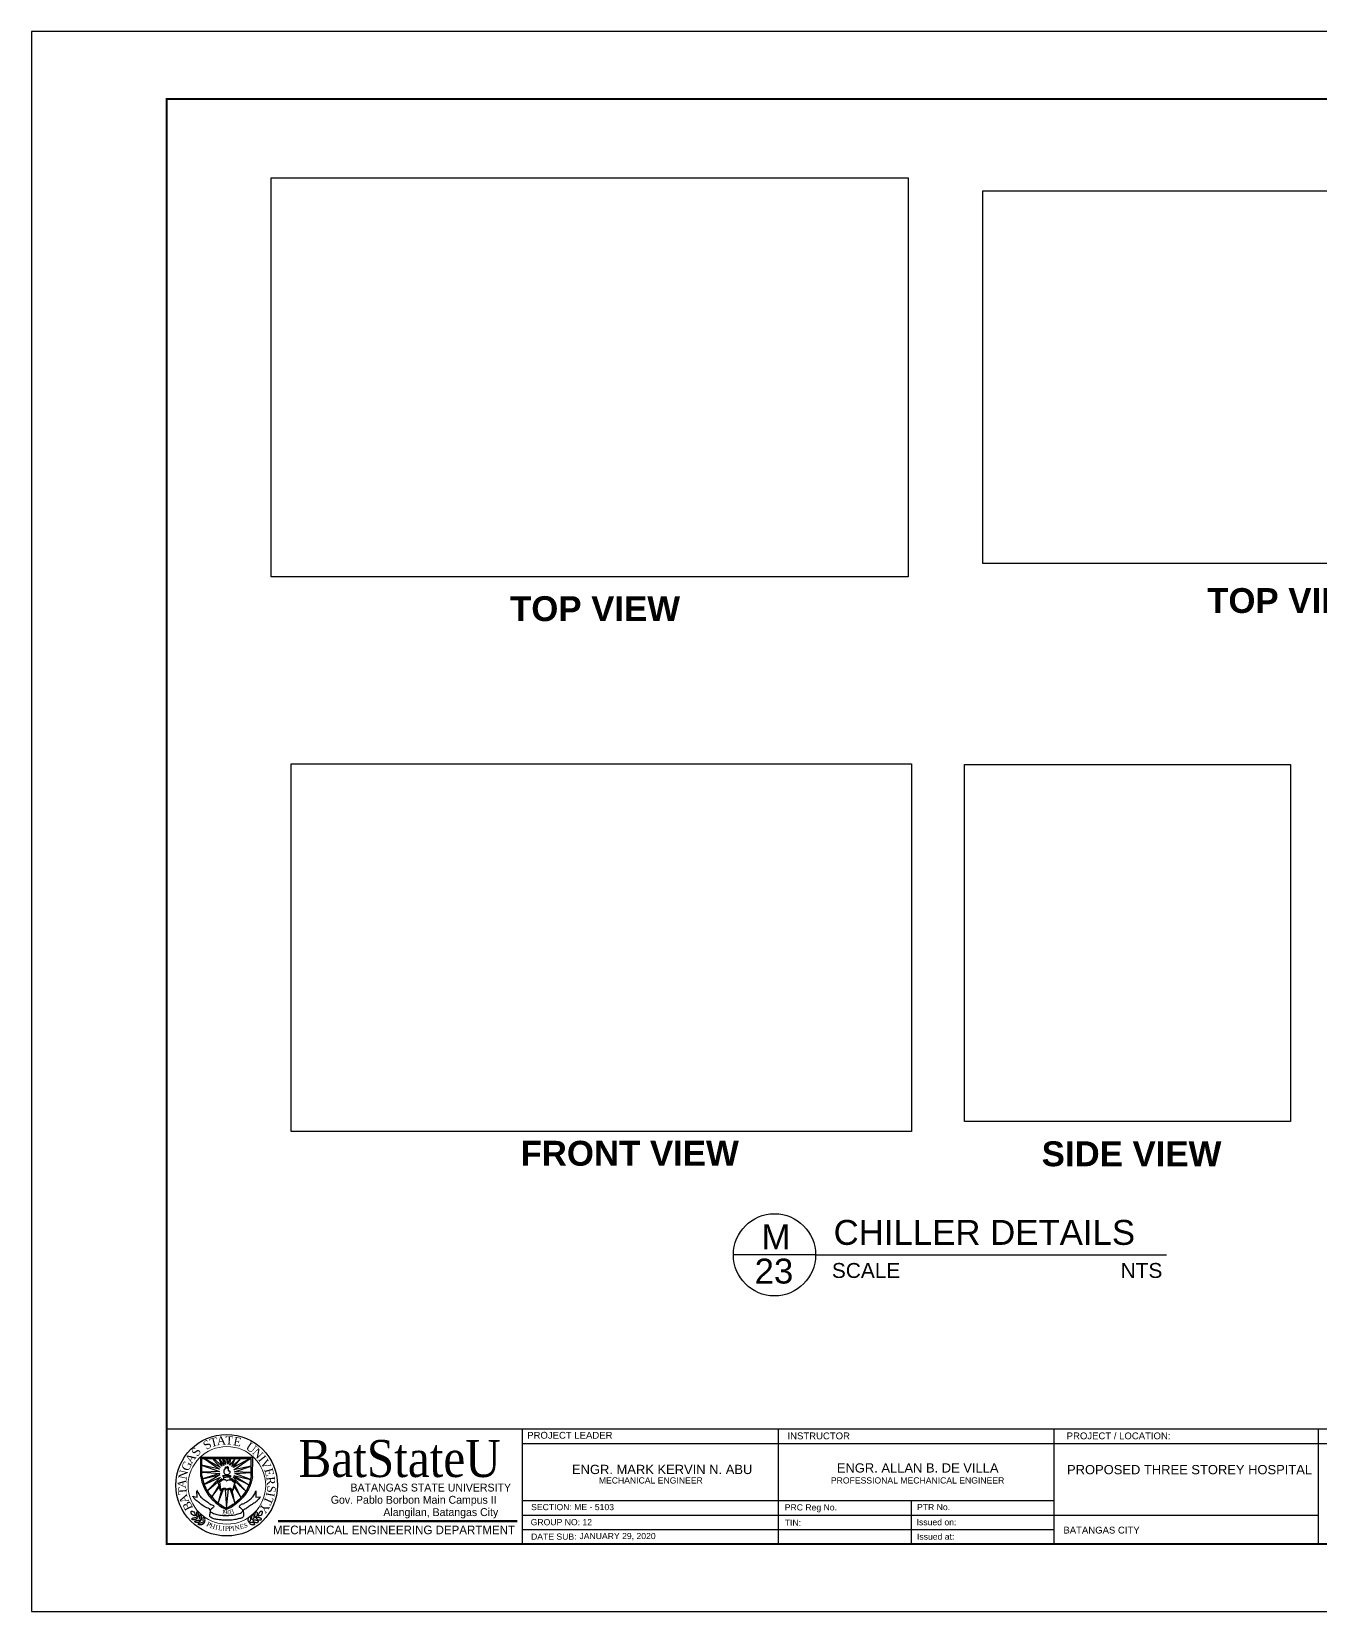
# Model space of a CAD drawing. Header units: inches. Extents: x 24.2 to 42.1, y 6.4 to 19.1.
# Drawn here: x 24.22 to 34.57, y 6.39 to 19.07 of the extents above; entities that cross this region are included whole.
import ezdxf
from ezdxf.enums import TextEntityAlignment as Align

# ---------------------------------------------------------------- set-up
doc = ezdxf.new("R2010")
doc.units = ezdxf.units.IN
doc.header["$MEASUREMENT"] = 0
doc.layers.add('.1', color=1, linetype='Continuous')
doc.layers.add('template', color=7, linetype='Continuous')
doc.styles.add('arial', font='arial.ttf')
doc.styles.add('CGOTHIC', font='GOTHIC.TTF')
doc.styles.add('GARAMOND', font='GARA.TTF')
picture_1 = doc.add_image_def('image1.png', size_in_pixel=(1247, 739))
picture_2 = doc.add_image_def('image2.png', size_in_pixel=(951, 595))
picture_3 = doc.add_image_def('image3.png', size_in_pixel=(496, 543))
picture_4 = doc.add_image_def('image4.png', size_in_pixel=(1120, 726))

msp = doc.modelspace()

# ---------------------------------------------------------------- linework, layer by layer
at = {"layer": '.1', "color": 0}
msp.add_line((42.11298415862405, 19.07477449663793), (24.21725506427351, 19.07477449663793), dxfattribs=at)
for q in [(29.85471887005156, 9.249157207252452), (33.33299701281035, 9.249157207252452)]:
    msp.add_line((30.51526580551194, 9.249157207252452), q)
msp.add_circle((30.18499233778175, 9.249157207252452), 0.3302734677301942)
at = {"layer": 'template'}
for p, q in [((24.21725506427351, 19.07477449663793), (24.21725506427351, 6.385075684280284)), ((25.30184470635545, 7.85037940101893), (41.57068933758297, 7.85037940101893)), ((28.15834359702797, 7.850573208661221), (28.15834359702797, 6.92737050532131)), ((28.15834359702797, 7.85037940101893), (28.15834359702797, 6.92737050532131)), ((30.21502925161156, 7.850573208661221), (30.21502925161156, 6.92737050532131)), ((30.21502925161156, 7.85037940101893), (30.21502925161156, 6.92737050532131)), ((32.43055954165255, 6.92737050532131), (32.43055954165255, 7.85037940101893)), ((34.55337675037203, 7.85037940101893), (34.55337675037203, 6.92737050532131)), ((25.57697371959518, 7.623935100185637), (25.99367655942218, 7.623154925440534)), ((25.57697371959518, 7.467719434512819), (25.57697371959518, 7.623935100185637)), ((25.99080506195822, 7.467719434512819), (25.99367655942218, 7.623154925440534)), ((28.15834359702797, 7.735003289056866), (38.35594805606713, 7.735003289056866)), ((25.72564905682936, 7.527337902047552), (25.58185728171186, 7.55862112911834)), ((25.58185728171186, 7.55862112911834), (25.72564905682936, 7.508763312910308)), ((25.58580892872556, 7.612568642783831), (25.9819698528296, 7.612568642783831)), ((25.58580892872556, 7.473949664817471), (25.58580892872556, 7.612568642783831)), ((25.72956146531244, 7.493121845112743), (25.59056157209722, 7.450849798433158)), ((25.72564905682936, 7.508763312910308), (25.59066088202446, 7.502897944658745)), ((25.59066088202446, 7.502897944658745), (25.72956146531244, 7.493121845112743)), ((25.735430895508, 7.541024149935939), (25.6023986524545, 7.612568642783831)), ((25.6023986524545, 7.612568642783831), (25.72564905682936, 7.527337902047552)), ((25.68163105526765, 7.612568642783831), (25.67576217005172, 7.606523433940854)), ((25.67576217005172, 7.606523433940854), (25.735430895508, 7.541024149935939)), ((25.74619042757104, 7.550800249482084), (25.68163105526765, 7.612568642783831)), ((25.72662729519573, 7.612568642783831), (25.72173610336547, 7.612568642783831)), ((25.72173610336547, 7.612568642783831), (25.74619042757104, 7.550800249482084)), ((25.76086345807955, 7.557643519163523), (25.72662729519573, 7.612568642783831)), ((25.76086345807955, 7.612568642783831), (25.75050787370783, 7.609342985199621)), ((25.75050787370783, 7.609342985199621), (25.76086345807955, 7.557643519163523)), ((25.7755359436074, 7.565464398800348), (25.76086345807955, 7.612568642783831)), ((25.77944889706891, 7.612568642783831), (25.7755359436074, 7.565464398800348)), ((25.79314314423249, 7.612568642783831), (25.77944889706891, 7.612568642783831)), ((25.81075034485821, 7.612568642783831), (25.79314314423249, 7.566442008754567)), ((25.79314314423249, 7.566442008754567), (25.79314314423249, 7.612568642783831)), ((25.85379010805406, 7.612568642783831), (25.81075034485821, 7.559598739073014)), ((25.81075034485821, 7.559598739073014), (25.81759746843819, 7.612568642783831)), ((25.81759746843819, 7.612568642783831), (25.81075034485821, 7.612568642783831)), ((25.89878634798215, 7.612568642783831), (25.82542283038533, 7.549822639527012)), ((25.82542283038533, 7.549822639527012), (25.85379010805406, 7.612568642783831)), ((25.9731275589669, 7.612568642783831), (25.83618290742846, 7.540046539981123)), ((25.83618290742846, 7.540046539981123), (25.89878634798215, 7.612568642783831)), ((25.84303003100928, 7.521472242320531), (25.9731275589669, 7.612568642783831)), ((25.9819698528296, 7.551777859436246), (25.84303003100928, 7.521472242320531)), ((25.84694298447318, 7.506808093000476), (25.9819698528296, 7.551777859436246)), ((25.9819698528296, 7.500942724749567), (25.84694298447318, 7.506808093000476)), ((25.84889891622488, 7.493121845112743), (25.9819698528296, 7.500942724749567)), ((25.97593996352209, 7.445128485165103), (25.84889891622488, 7.493121845112743)), ((25.9819698528296, 7.472774619652913), (25.9819698528296, 7.612568642783831)), ((25.59056157209722, 7.450849798433158), (25.73053970367847, 7.481390525658359)), ((25.73053970367847, 7.481390525658359), (25.60397787491417, 7.403654507201171)), ((25.60397787491417, 7.403654507201171), (25.735430895508, 7.463793837951133)), ((25.735430895508, 7.463793837951133), (25.62796408888324, 7.353990615289408)), ((25.62796408888324, 7.353990615289408), (25.74521273418635, 7.452062518496493)), ((25.72075786500057, 7.397316943991289), (25.66460232595586, 7.304392442342053)), ((25.66460232595586, 7.304392442342053), (25.72271434173195, 7.382652794672911)), ((25.71461233589657, 7.426467004864836), (25.72855761290521, 7.362401636525878)), ((25.7153703745625, 7.256902333607318), (25.75988521971306, 7.367988936829594)), ((25.72542071037993, 7.425103626930881), (25.73587723379314, 7.365536750619842)), ((25.75897858373498, 7.465163092819413), (25.75897858373498, 7.446978596961717)), ((25.77162299014385, 7.365056106966083), (25.78388939077679, 7.214028008706268)), ((25.78388939077679, 7.214028008706268), (25.79901202944712, 7.366033716920359)), ((25.80933319625502, 7.462991213155338), (25.80933319625502, 7.444813805926206)), ((25.81172858322311, 7.365056106966083), (25.85116903883188, 7.255908014552123)), ((25.9384789026928, 7.35178386607868), (25.82444459201958, 7.454995348359805)), ((25.8472389083911, 7.419878339615625), (25.83259966661803, 7.364491518270999)), ((25.96342543026237, 7.402653751390549), (25.83618290742846, 7.463793837951133)), ((25.83618290742846, 7.463793837951133), (25.9384789026928, 7.35178386607868)), ((25.83835083624195, 7.361356404177005), (25.85543201956194, 7.426948891904605)), ((25.84303003100928, 7.475524865930371), (25.96342543026237, 7.402653751390549)), ((25.84303003100928, 7.475524865930371), (25.97593996352209, 7.445128485165103)), ((25.84400826937617, 7.388518454400188), (25.89874024268881, 7.299531363374658)), ((25.89874024268881, 7.299531363374658), (25.84987715459051, 7.401227383810127)), ((25.51439979783238, 7.309350698721833), (25.54755117627804, 7.302474632382346)), ((25.54755117627804, 7.302474632382346), (25.54564069230037, 7.352162831615406)), ((25.74325625745411, 7.358212837284132), (25.7153703745625, 7.256902333607318)), ((25.85116903883188, 7.255908014552123), (25.82933578384775, 7.35919044723838)), ((26.0176711667761, 7.35258916661039), (26.01970536208223, 7.303805392446325)), ((26.01970536208223, 7.303805392446325), (26.05225085888322, 7.304874620523581)), ((28.15834359702797, 7.275306241404397), (32.43055954165255, 7.275306241404397)), ((31.28289317286153, 7.275306241404397), (31.28289317286153, 6.927370505320997)), ((28.15834359702797, 7.159327662709988), (34.55337675037203, 7.159327662709334)), ((28.15834359702797, 7.043349084015492), (30.02117580779584, 7.043349084015492)), ((28.15834359702797, 7.043349084015492), (32.43055954165192, 7.043349084015436)), ((30.21502925161156, 7.043349084015492), (32.07786146237903, 7.043349084015492)), ((24.21725506427351, 6.385075684280284), (42.11298415862405, 6.385075684280284))]:
    msp.add_line(p, q, dxfattribs=at)
at = {"layer": 'template', "linetype": 'Continuous', "ltscale": 0.5}
msp.add_line((30.21502925161156, 7.85037940101893), (30.21502925161156, 6.92737050532131), dxfattribs=at)
at = {"layer": 'template', "linetype": 'Continuous', "lineweight": 50}
msp.add_line((26.19672644930547, 7.109138986282634), (28.11841407855963, 7.109138986282634), dxfattribs=at)
at = {"layer": 'template', "linetype": 'Continuous', "const_width": 0.01538348159496552}
msp.add_lwpolyline([(25.30184470635545, 6.92737050532131), (41.57068933758308, 6.92737050532131), (41.57068933758308, 18.53247967559719), (25.30184470635545, 18.53247967559719)], close=True, dxfattribs=at)
at = {"layer": 'template'}
msp.add_circle((25.78462506184065, 7.39866786777657), 0.4078973871286183, dxfattribs=at)
at = {"layer": 'template', "lineweight": 20}
for centre, radius in [((25.78462506184065, 7.39866786777657), 0.4078973871286183), ((25.7860870267889, 7.397491360628639), 0.3115138114133634)]:
    msp.add_circle(centre, radius, dxfattribs=at)
at = {"layer": 'template', "start_tangent": (-0.9999999999999999, 0)}
msp.add_spline([(25.78268280596217, 7.481276850081773), (25.77033683830894, 7.487987498258324), (25.76383904664591, 7.498161462320727), (25.76383904664591, 7.509417967638999), (25.76383904664591, 7.518076840304222), (25.76643805431531, 7.522622697445033), (25.76903760696502, 7.531281570110938), (25.77293639095814, 7.530415595402278), (25.7742356223028, 7.539074468067785), (25.7768351749528, 7.545568549697666), (25.78030070017099, 7.540806126010128), (25.78701484873154, 7.534745177473301), (25.79221340904957, 7.534745177473301), (25.79178015027475, 7.541672100719413), (25.78939749950406, 7.547949615803279), (25.78983075827893, 7.550114406838876), (25.79611219304298, 7.54470257498841), (25.79611219304298, 7.539723876230486), (25.79719506748973, 7.534961452543374), (25.79719506748973, 7.529766187238923), (25.7952456754938, 7.521756722735805), (25.80001097703735, 7.51439666639607), (25.80585915302806, 7.514613232942853), (25.80954103514427, 7.505088677043464), (25.80845816069735, 7.49729548761167), (25.80282688658321, 7.486688681932495), (25.79741196936818, 7.482142533315486), (25.79069727582755, 7.48084371698906), (25.78246644906506, 7.48084371698906), (25.78289970783965, 7.48084371698906)], degree=3, dxfattribs=at)
at = {"layer": 'template'}
for points in [[(25.57697371959495, 7.467719434512905), (25.58965866455697, 7.413586607909568), (25.61606946549393, 7.35297537367774), (25.65226156013029, 7.302140238991402), (25.72464683936239, 7.236640954985749), (25.77355548777314, 7.208290557778898), (25.78333732645138, 7.20535772791499)], [(25.58580892872545, 7.473949664817471), (25.59849387368445, 7.419816838214562), (25.62490467462192, 7.359205603982051), (25.66109676925817, 7.308370469295514), (25.73348204848936, 7.24287118529006), (25.78239069690188, 7.21452078808321), (25.79217253558188, 7.211587958219102)], [(25.71461233589645, 7.42646700486495), (25.71445245113291, 7.433433131901868), (25.72471403158574, 7.434916505661253), (25.73588813338393, 7.439180743916101), (25.74948155932095, 7.445973296802013), (25.75897858373458, 7.446978596962001), (25.75897858373458, 7.451198584117694)], [(25.72855761290521, 7.362401636525878), (25.73744568505516, 7.356014526527847), (25.74685639263198, 7.358212837284189), (25.75313074266194, 7.364897252635561), (25.75988521971284, 7.367988936829594), (25.7693378907182, 7.367988936829594), (25.77665751160504, 7.366464809682189), (25.7839771324911, 7.362807370889218), (25.79600210716735, 7.365419868809798), (25.8033217280522, 7.367510042030919), (25.81172858322311, 7.365056106966225), (25.82933578384746, 7.359190447238465), (25.83835083624195, 7.361356404177005)], [(25.73587723379291, 7.365536750619842), (25.7458105767974, 7.365536750619842), (25.74737902805953, 7.369716805586823), (25.75417601351791, 7.373374535854939), (25.76567835276661, 7.375987033774638), (25.77665751160504, 7.370761746459753), (25.78345395208374, 7.369716805586823), (25.79234202423408, 7.370239421761514), (25.79913900969172, 7.373374535854939), (25.80907235269724, 7.374419476727528), (25.81534615774735, 7.373896860553717), (25.82109732736996, 7.369716805586823), (25.82423422989695, 7.367104307666867), (25.83259966661763, 7.364491518271027)], [(25.9819698528296, 7.473949664817471), (25.96928490787008, 7.419816838214562), (25.94287410693136, 7.359205603982051), (25.90668201229699, 7.308370469295514), (25.83429673306438, 7.24287118529006), (25.78538808465289, 7.21452078808321), (25.77560624597448, 7.211587958219102)], [(25.99080506195811, 7.467719434512905), (25.97812011699757, 7.413586607909568), (25.95170931606072, 7.35297537367774), (25.91551722142385, 7.302140238991402), (25.84313194219329, 7.236640954985749), (25.79422329378026, 7.208290557778898), (25.78444145510361, 7.20535772791499)], [(25.85522031019492, 7.426135918716913), (25.85300097760456, 7.433955456601215), (25.8420212737878, 7.431342958680521), (25.83574746873644, 7.434478072774542), (25.83104211494629, 7.440225684788718), (25.82424567446743, 7.444405739755442), (25.81849450484459, 7.448586086197853), (25.8093331962549, 7.448586086197853)], [(25.52912193790167, 7.152716502340898), (25.50948604521916, 7.159744602078579), (25.50040091849366, 7.173800801554624), (25.49922861116392, 7.187564293413804), (25.50098707215773, 7.189907087778042), (25.51300296720485, 7.188735690596022), (25.52501886225196, 7.177900691693427), (25.52970809156648, 7.167358400407753), (25.53117322065629, 7.15740209107091), (25.53117322065629, 7.152423794723408), (25.53000091332695, 7.152423794723408), (25.5273634769099, 7.155059296705108), (25.52707014500692, 7.155059296705108)], [(25.54818644982618, 7.132680528357302), (25.53707722749051, 7.124256449756874), (25.52124826058276, 7.120920467961444), (25.51144585210591, 7.12128770783136), (25.50357478920012, 7.126100422708678), (25.50329869650592, 7.129253939319231), (25.51093722324652, 7.134075486598736), (25.51850327490758, 7.136935274949), (25.5277828317216, 7.138355671598735), (25.53135533612136, 7.139400565147984), (25.5383548508329, 7.137566675298249), (25.5475911230808, 7.132506405946689), (25.54793969085672, 7.131314648266883)], [(25.57309721534654, 7.111303521524949), (25.56198799301075, 7.102879442925062), (25.54615902610301, 7.099543461129915), (25.53635661762565, 7.099910701000429), (25.52848555472037, 7.104723415876922), (25.52820946202741, 7.107876932487475), (25.53584798876768, 7.112698479767918), (25.54341404042805, 7.115558268117386), (25.55269359724048, 7.11697866476695), (25.55626610164246, 7.11802355831691), (25.56326561635297, 7.116189668467317), (25.57250188860105, 7.111129399115075), (25.57285045637617, 7.109937641435383)], [(25.55309863261483, 7.139235233895736), (25.55806537941647, 7.152262564680687), (25.55682369271609, 7.168391519451749), (25.55371947596519, 7.177696674767081), (25.54689070925458, 7.183900206097011), (25.5437864925001, 7.183279937971324), (25.54130311909979, 7.174595050781083), (25.54068227575153, 7.166530431717181), (25.54192396245043, 7.157225276401423), (25.54192396245043, 7.153503100932117), (25.54564902255283, 7.147299852959893), (25.55309863261483, 7.139855502021508), (25.55434031931436, 7.139855502021508)], [(25.57800939813433, 7.11785822706489), (25.58297614493808, 7.13088555784967), (25.58173445823616, 7.147014512620334), (25.57863024148543, 7.156319667936263), (25.57180147477312, 7.16252319926534), (25.56869725802239, 7.161902931139881), (25.56621388462151, 7.153218043949582), (25.56559304127064, 7.145153424885596), (25.56683472797068, 7.135848269570321), (25.56683472797068, 7.132126094101356), (25.57055978807393, 7.125922846128223), (25.57800939813433, 7.118478495190576), (25.57925108483585, 7.118478495190576)], [(25.6052647783115, 7.098530740267282), (25.61023152511394, 7.111558071052006), (25.6089898384139, 7.127687025823352), (25.6058856216609, 7.136992181138599), (25.59905685495068, 7.143195712468358), (25.59595263819944, 7.142575444342985), (25.59346926479896, 7.133890557152572), (25.5928484214482, 7.125825938088699), (25.59409010814989, 7.116520782773623), (25.59409010814989, 7.112798607304004), (25.59781516825064, 7.106595359331212), (25.6052647783115, 7.099151008393623), (25.60650646501194, 7.099151008393623)], [(25.96179019127988, 7.101523626681516), (25.95737250416062, 7.114747240471591), (25.95928751009803, 7.130810170470003), (25.96277809147654, 7.139977390262917), (25.96986027627401, 7.145889962819897), (25.97293584273297, 7.145140439543187), (25.97505390029915, 7.136359309712677), (25.97533699217821, 7.128275784114013), (25.97370731195668, 7.119030685753732), (25.97355167543925, 7.115311765548032), (25.9695704947223, 7.109269699818331), (25.961816126751, 7.102143352345767), (25.96057552597956, 7.10219527139083)], [(25.98982988142468, 7.119694572477417), (25.985412194304, 7.132918186268061), (25.98732720024254, 7.14898111626562), (25.99081778162128, 7.158148336059018), (25.99789996641801, 7.164060908616481), (26.00097553287873, 7.163311385339004), (26.00309359044508, 7.154530255508437), (26.00337668232294, 7.146446729910256), (26.00174700210244, 7.137201631550059), (26.00159136558353, 7.133482711343849), (25.99761018486709, 7.127440645614772), (25.98985581689613, 7.120314298142066), (25.98861521612321, 7.120366217187243)], [(25.99446369420969, 7.112940204740088), (26.00521096216728, 7.104058980014518), (26.02088659722313, 7.100064054055483), (26.03069578843185, 7.100021101498161), (26.038761203219, 7.104500492088167), (26.03916891345518, 7.107639706408296), (26.03173867196558, 7.112776429131745), (26.02429881451747, 7.115950078175079), (26.01508676472663, 7.117757241693855), (26.01156107516159, 7.118950599696948), (26.00449100091738, 7.117410986649706), (25.99505121967002, 7.112741342022364), (25.99465312539071, 7.111565201381271)], [(26.01561270465601, 7.140011282006473), (26.01119501753511, 7.15323489579669), (26.01311002347467, 7.169297825794846), (26.01660060485239, 7.178465045587931), (26.02368278964963, 7.18437761814474), (26.02675835611007, 7.183628094868173), (26.02887641367506, 7.174846965037748), (26.02915950555468, 7.166763439439709), (26.02752982533429, 7.157518341078575), (26.02737418881362, 7.153799420873046), (26.02339300809815, 7.147757355144169), (26.01563864012747, 7.140631007670496), (26.01439803935518, 7.14068292671644)], [(26.02024651743978, 7.133256914269314), (26.0309937853981, 7.1243756895438), (26.04666942045515, 7.120380763584709), (26.05647861166381, 7.120337811027444), (26.06454402645119, 7.124817201616796), (26.06495173668817, 7.12795641593738), (26.05752149519703, 7.133093138661), (26.05008163774796, 7.136266787704162), (26.04086958795808, 7.138073951223763), (26.03734389839418, 7.139267309226003), (26.03027382415048, 7.137727696178619), (26.02083404290114, 7.133058051551107), (26.02043594862182, 7.131881910910526)], [(26.04013212693452, 7.152478215043605), (26.06004471505555, 7.158679126402351), (26.06970963268322, 7.172343153575898), (26.07145641206649, 7.186045590381728), (26.06979744896541, 7.188459862927463), (26.05774308252433, 7.187791914681586), (26.04528464880111, 7.17746881610751), (26.04015871228263, 7.167131816933679), (26.03827855817492, 7.157245476892999), (26.03807039907014, 7.152271534361692), (26.03924168114606, 7.152222516298426), (26.04198701006113, 7.154745433401079), (26.04228008542811, 7.154733168220051)], [(25.60035259552428, 7.091976034728024), (25.58924337318792, 7.083551956128421), (25.57341440628057, 7.080215974333104), (25.56361199780486, 7.080583214203362), (25.55574093489833, 7.085395929079457), (25.55546484220424, 7.08854944569055), (25.56310336894564, 7.093370992970964), (25.57066942060539, 7.096230781320319), (25.57994897741867, 7.097651177970196), (25.5835214818194, 7.098696071519473), (25.59052099653059, 7.096862181670563), (25.5997572687781, 7.091801912318008), (25.60010583655464, 7.09061015463843)], [(25.96642400406387, 7.094769258944357), (25.97717127202038, 7.085888034218701), (25.99284690707936, 7.081893108258843), (26.00265609828711, 7.081850155701606), (26.01072151307546, 7.086329546291925), (26.01112922331277, 7.089468760612707), (26.00369898182107, 7.094605483335929), (25.99625912437183, 7.097779132379433), (25.98704707458246, 7.099586295898209), (25.98352138501918, 7.100779653900904), (25.97645131077287, 7.099240040853889), (25.96701152952523, 7.094570396226548), (25.9666134352458, 7.093394255585682)]]:
    msp.add_spline(points, degree=3, dxfattribs=at)
for points, end_tangent in [([(25.72542071037982, 7.425103626930881), (25.73901413631643, 7.432418795992394), (25.74842484389456, 7.440778905925615), (25.75783555147138, 7.44339169532137), (25.76724680402811, 7.44443663619413), (25.77665751160504, 7.440778905925615), (25.7803170495576, 7.436076526260113), (25.7839771324911, 7.433463736864613), (25.78920512170669, 7.438166408006314), (25.80123009638158, 7.440778905925615), (25.81273243562999, 7.442869079147503), (25.82528004573204, 7.437121467133213), (25.83364548245323, 7.428761065723709), (25.84410146088585, 7.425103626930881), (25.8472389083907, 7.426671183978048), (25.8472389083907, 7.419878339615625)], (0, -0.9999999999999999)), ([(25.75648018722962, 7.477717347170088), (25.77229168010144, 7.476851663937115), (25.78875333362732, 7.476202255773845), (25.7998000699364, 7.476418530844061), (25.80954648494043, 7.477501072099702), (25.81496194713566, 7.477067939007501), (25.81517830403454, 7.471872673703448), (25.81517830403454, 7.467543383108197), (25.8132289120361, 7.46364693412983), (25.80868051237076, 7.462997525966561), (25.79958316805784, 7.462131551257475), (25.78377167518574, 7.462131551257475), (25.7649273708895, 7.461698709640761), (25.76016261432552, 7.464512617363599), (25.75474769711003, 7.46797622472528), (25.75626383033063, 7.477933913716814), (25.75626383033063, 7.479016163496457)], (-0.9999999999999999, 0))]:
    msp.add_spline(points, degree=3, dxfattribs=dict(at, end_tangent=end_tangent))
for points, knots in [([(26.05225085887361, 7.304874620523581), (26.05296604919182, 7.304898116911321), (26.0573466346325, 7.304072977937924), (26.03253191753294, 7.280805255733359), (26.01736114545685, 7.260820838536464), (25.98627687609889, 7.243599227785214), (25.95762743298133, 7.224312507598885), (25.93666335375679, 7.20742969108878), (25.91402765392184, 7.200030776506654), (25.91864645201986, 7.176507792094558), (25.92425369053678, 7.15776235063905), (25.91099173337557, 7.13485342572648), (25.88365521598258, 7.129682469558848), (25.84801429572412, 7.120439956431316), (25.8041907757812, 7.117094023188347), (25.76132700808183, 7.116035690388035), (25.7232823066612, 7.121863881459635), (25.68972222455165, 7.125439446036612), (25.665483927955, 7.134135671414757), (25.65234036455775, 7.14404835241692), (25.64761115095644, 7.152924137900275), (25.65147700749112, 7.168911333493444), (25.65485038833817, 7.184717666068), (25.64939461502309, 7.211987260627101), (25.61061537139575, 7.219989011572071), (25.58104815302887, 7.24504786720431), (25.55350872022576, 7.266348079564185), (25.52998831355536, 7.282412624731311), (25.52201283812713, 7.298163568817447), (25.50910172932459, 7.310330480194811), (25.51413266234056, 7.309663498711448), (25.51941348888568, 7.308310788048235)], [1.525095656157899, 1.525095656157899, 1.525095656157899, 1.525095656157899, 1.532073439714945, 1.584611653445307, 1.633557699203474, 1.698069394868759, 1.768711422982009, 1.823631015308407, 1.856154234178382, 1.874433490199606, 1.942755212561803, 1.959564091195693, 2.013837299675208, 2.081715660362138, 2.16866491017215, 2.253261208395837, 2.318126109263639, 2.380395805849081, 2.439478836986802, 2.457200355228811, 2.47009170078436, 2.492272387439186, 2.543517825134331, 2.560296933448299, 2.63925905372425, 2.721631091937967, 2.780104208351207, 2.83264790874378, 2.871086442014402, 2.885372415228334, 2.911144755596124, 2.911144755596124, 2.911144755596124, 2.911144755596124]), ([(25.5485802829075, 7.357359978987294), (25.53948747519986, 7.357359978987294), (25.56159957578019, 7.327964520399721), (25.57199667408953, 7.307558545377365), (25.60010235806977, 7.282596292955649), (25.63163462656514, 7.26417732677422), (25.65215249773008, 7.243362669412566), (25.68517337989847, 7.238051912813095), (25.67733440615547, 7.221357946263371), (25.66877118961867, 7.212373897059511), (25.65732692208599, 7.205422879410012), (25.64846301117309, 7.187693911527763), (25.6763354020086, 7.17190967642242), (25.70816556680024, 7.162752324086146), (25.74754625176184, 7.155912155664655), (25.77988007788458, 7.156325658657298), (25.81787863662215, 7.155679198666636), (25.86020757328118, 7.160756040647275), (25.89532809431081, 7.175042354569602), (25.91453481272919, 7.186414172165858), (25.91457868014886, 7.198697935090568), (25.90425005387494, 7.20620758340451), (25.8976441217804, 7.215373746128879), (25.88571876250553, 7.221609375960359), (25.8893542803723, 7.233918403166147), (25.90028451747043, 7.246964966698616), (25.92512285117363, 7.250932801219793), (25.9509728857633, 7.269337854947199), (25.9755277311171, 7.286169426393233), (25.99394418248568, 7.304802840751965), (26.00530646614374, 7.32172408459704), (26.01531148146928, 7.334312083656929), (26.01769029654321, 7.350403909469382), (26.0176711667761, 7.352589166609082)], [0, 0, 0, 0, 0.05015677469219555, 0.09732988766647072, 0.1694151139278983, 0.2384692306494788, 0.2973822676683504, 0.3451903182396956, 0.3616090209925562, 0.3847529242964197, 0.4154017067456758, 0.4352101649147582, 0.4800821809355452, 0.5490858808861575, 0.6375930781833767, 0.6923967532031811, 0.7281811549174904, 0.8475461255036302, 0.9203779007532701, 0.9448798244669602, 0.9592911423911742, 0.9797220685047265, 1.010309388920202, 1.0239692014398, 1.04625377209704, 1.066064239801861, 1.119080784730223, 1.173808363987066, 1.241086004031144, 1.282544166848485, 1.318293235418971, 1.350594180699833, 1.379884751441026, 1.379884751441026, 1.379884751441026, 1.379884751441026]), ([(25.54567018656571, 7.356253500706917), (25.54650132734196, 7.357215858365354), (25.54800613672598, 7.357879483313216), (25.55028019545615, 7.357843091973141), (25.55063485596543, 7.357837416406856)], [3.048467652411605, 3.048467652411605, 3.048467652411605, 3.048467652411605, 3.058869043701317, 3.060790980851063, 3.060790980851063, 3.060790980851063, 3.060790980851063]), ([(25.77902369360397, 7.273936127863127), (25.78120042663256, 7.273590521540573), (25.78501500910478, 7.272984869031237), (25.78776808698229, 7.273252889808905), (25.78984395346647, 7.273880494668308)], [0, 0, 0, 0, 0.01145534241193477, 0.02007473945295952, 0.02007473945295952, 0.02007473945295952, 0.02007473945295952]), ([(25.77902369360397, 7.270214564385814), (25.78120042663256, 7.269868958064141), (25.78501500910478, 7.269263305554635), (25.78776808698229, 7.269531326332615), (25.78984395346647, 7.270158931191791)], [0, 0, 0, 0, 0.01145534241193477, 0.02007473945295952, 0.02007473945295952, 0.02007473945295952, 0.02007473945295952]), ([(25.78004020792327, 7.26142045769652), (25.78187057827012, 7.261706362383283), (25.78491922733907, 7.262139010379574), (25.78725500531841, 7.26198492853101), (25.78862723175167, 7.26165057567221)], [0.001785475800253517, 0.001785475800253517, 0.001785475800253517, 0.001785475800253517, 0.01145534241193477, 0.01823655825535834, 0.01823655825535834, 0.01823655825535834, 0.01823655825535834]), ([(25.78033870422957, 7.257745269611835), (25.78206491705902, 7.258011881443029), (25.78488139795963, 7.258397121794392), (25.78708024372202, 7.258274016424142), (25.78826534311322, 7.258013039922449)], [0.002311788731337244, 0.002311788731337244, 0.002311788731337244, 0.002311788731337244, 0.01145534241193477, 0.01762460161133982, 0.01762460161133982, 0.01762460161133982, 0.01762460161133982])]:
    msp.add_open_spline(points, degree=3, knots=knots, dxfattribs=at)

# ---------------------------------------------------------------- texts
at = {"attachment_point": 1, "style": 'arial'}
for s, width, insert, char_height in [('{\\fArial|b1|i0|c0|p34;TOP VIEW}', 1.456702337466169, (33.66083284999898, 14.60469770641813), 0.2), ('{\\fArial|b1|i0|c0|p34;TOP VIEW}', 1.456702337466169, (28.06082627718064, 14.53968746164035), 0.2), ('{\\fArial|b1|i0|c0|p34;FRONT VIEW}', 1.881223499175036, (28.14497046818852, 10.16500078439397), 0.2), ('{\\fArial|b1|i0|c0|p34;SIDE VIEW}', 1.456702337466169, (32.33153837989587, 10.16085296136251), 0.2), ('CHILLER DETAILS', 2.594544892920311, (30.6598398942001, 9.529353618813147), 0.2), ('M', 2.594544892920311, (30.08041411432522, 9.494160311067844), 0.2), ('23', 2.594544892920311, (30.02525486917222, 9.21863886466662), 0.2), ('SCALE                                      NTS', 4.049037250693587, (30.64620684101786, 9.183506287194447), 0.12)]:
    msp.add_mtext_dynamic_manual_height_columns(s, width=width, gutter_width=1, heights=[0], dxfattribs=dict(at, insert=insert, char_height=char_height))
at = {"layer": 'template'}
for s, height, style, width, p in [('BatStateU', 0.2974892545499386, 'GARAMOND', 0.9999999927252612, (27.17372745060914, 7.464685935154623)), ('BATANGAS STATE UNIVERSITY', 0.063322209838045, 'CGOTHIC', 0.999999992725142, (27.42358736074392, 7.348137335954167)), ('Gov. Pablo Borbon Main Campus II', 0.063322209838045, 'CGOTHIC', 0.999999992725142, (27.2867507740736, 7.249873876270076)), ('Alangilan, Batangas City', 0.063322209838045, 'CGOTHIC', 0.999999992725142, (27.50452073325193, 7.150891264049765))]:
    msp.add_text(s, height=height, dxfattribs=dict(at, style=style, width=width)).set_placement(p, align=Align.CENTER)
at = {"layer": 'template', "style": 'arial'}
for s, height, p in [('PROJECT LEADER', 0.05481516051081679, (28.19864824263323, 7.772502182542159)), ('INSTRUCTOR', 0.05480365318206463, (30.28944333201446, 7.767621233490107)), ('PROJECT / LOCATION:', 0.05480365318206463, (32.53238408300871, 7.767621233490107)), ('PROJECT / LOCATION:', 0.05480365318206463, (32.53238408300871, 7.767621233490107)), ('PROJECT / LOCATION:', 0.05480365318206463, (32.53238408300871, 7.767621233490107)), ('ENGR. MARK KERVIN N. ABU', 0.07437126358779919, (28.55815173261278, 7.488248964283546)), ('ENGR. ALLAN B. DE VILLA', 0.07437126358779919, (30.68585737260907, 7.500430484880983)), ('PROPOSED THREE STOREY HOSPITAL', 0.07437126358779919, (32.53507436466999, 7.486728084853414)), ('MECHANICAL ENGINEER', 0.04958084239186611, (28.77384951430026, 7.412385553624578)), ('PROFESSIONAL MECHANICAL ENGINEER', 0.04958084239186611, (30.63800665201064, 7.412385553624578)), ('SECTION: ME - 5103', 0.04958084239186611, (28.23006947703818, 7.198323623919155)), ('PRC Reg No.', 0.04958084239186611, (30.26759804051216, 7.195927313181162)), ('PTR No.', 0.04958084239186611, (31.33012533668774, 7.198323623919212)), ('GROUP NO: 12', 0.04958084239186611, (28.22673860710666, 7.076993742895926)), ('TIN:', 0.04958084239186611, (30.26759804051813, 7.072907887667387)), ('Issued on:', 0.04958084239186611, (31.32679446675662, 7.076993742895727)), ('DATE SUB:', 0.04958084239186611, (28.22948750540446, 6.961015164201658)), ('JANUARY 29, 2020', 0.04958084239186611, (28.61824554342974, 6.965776845032313)), ('Issued at:', 0.04958084239186611, (31.3295816067934, 6.961015164201488)), ('BATANGAS CITY', 0.05480365318206463, (32.50580160747035, 7.010639300845529))]:
    msp.add_text(s, height=height, dxfattribs=at).set_placement(p)
at = {"layer": 'template', "attachment_point": 1}
for s, insert, char_height, width, rotation in [('{\\fTimes New Roman|b0|i0|c0|p18;S}', (25.58538622606438, 7.737500583495265), 0.06798289785476969, 5.349098241559977, 33.23179436628793), ('{\\fTimes New Roman|b0|i0|c0|p18;T}', (25.64230633635805, 7.769363713987278), 0.06798289785476969, 5.349098241559977, 14.447989898607076), ('{\\fTimes New Roman|b0|i0|c0|p18;A}', (25.70055382654704, 7.786843995468704), 0.06798289785476969, 5.349098241559978, 5.718517234941523), ('{\\fTimes New Roman|b0|i0|c0|p18;T}', (25.77557564434426, 7.79310109553035), 0.06798289785476969, 0.05755701549181833, 356.815033537973), ('{\\fTimes New Roman|b0|i0|c0|p18;E}', (25.84707038362735, 7.78791175539374), 0.06798289785476969, 5.349098241559977, 348.69044875446565), ('{\\fTimes New Roman|b0|i0|c0|p18;U}', (25.97181718259061, 7.750323900749041), 0.06798289785476969, 5.349098241559977, 323.5012554582918), ('{\\fTimes New Roman|b0|i0|c0|p18;A}', (25.44588311433825, 7.603802770356058), 0.06798289785476969, 5.349098241559978, 56.11039181025814), ('{\\fTimes New Roman|b0|i0|c0|p18;S}', (25.49550253287101, 7.662727675601847), 0.06798289785476969, 5.349098241559978, 56.11039181025814), ('{\\fTimes New Roman|b0|i0|c0|p18;N}', (26.03249825090644, 7.703956819770102), 0.06798289785476969, 5.349098241559978, 314.1356361302323), ('{\\fTimes New Roman|b0|i0|c0|p18;I}', (26.08660582576454, 7.64734916520371), 0.06798289785476969, 5.349098241559978, 308.6454006477478), ('{\\fTimes New Roman|b0|i0|c0|p18;V}', (26.11030221441764, 7.616852758619988), 0.06798289785476969, 5.349098241559977, 298.2001729969106), ('{\\fTimes New Roman|b0|i0|c0|p18;N}', (25.39391422133026, 7.455068342526463), 0.06798289785476969, 5.349098241559978, 77.56161187675723), ('{\\fTimes New Roman|b0|i0|c0|p18;G}', (25.41620909672861, 7.534058297732887), 0.06798289785476969, 5.349098241559978, 65.93474426729648), ('{\\fTimes New Roman|b0|i0|c0|p18;E}', (26.15078593002398, 7.542651011016037), 0.06798289785476969, 5.349098241559977, 285.47867801445466), ('{\\fTimes New Roman|b0|i0|c0|p18;A}', (25.38837704656198, 7.376748932491413), 0.06798289785476969, 5.349098241559978, 85.53704899705247), ('{\\fTimes New Roman|b0|i0|c0|p18;T}', (25.39752460200771, 7.31889252323845), 0.06798289785476969, 5.349098241559977, 94.266521660718), ('{\\fTimes New Roman|b0|i0|c0|p18;R}', (26.17025635212497, 7.47205775439588), 0.06798289785476969, 5.349098241559977, 276.199548083418), ('{\\fTimes New Roman|b0|i0|c0|p18;S}', (26.17878288136365, 7.392385677513264), 0.06798289785476969, 5.349098241559977, 266.0585725361012), ('{\\fTimes New Roman|b0|i0|c0|p18;A}', (25.42172525163671, 7.240911419298758), 0.06798289785476969, 5.349098241559978, 110.3667278636931), ('{\\fTimes New Roman|b0|i0|c0|p18;B}', (25.45445648886693, 7.185757244956481), 0.06798289785476969, 5.349098241559978, 115.18408197048826), ('{\\fTimes New Roman|b0|i0|c0|p18;Y}', (26.13567070986824, 7.226241906686969), 0.06798289785476969, 5.349098241559977, 237.49397808523273), ('{\\fTimes New Roman|b0|i0|c0|p18;T}', (26.1627949129819, 7.289634818425728), 0.06798289785476969, 5.349098241559977, 245.97798613378282), ('{\\fTimes New Roman|b0|i0|c0|p18;I}', (26.17126439465142, 7.333675125237452), 0.06798289785476969, 5.349098241559978, 259.81080118950536), ('{\\fTimes New Roman|b0|i0|c0|p18;1}', (25.74594516724188, 7.204662247292621), 0.03807042279867104, 5.349098241559977, 350.69674362398143), ('{\\fTimes New Roman|b0|i0|c0|p18;9}', (25.76067115826454, 7.200745796369919), 0.03807042279867107, 5.349098241559977, 359.89651961375097), ('{\\fTimes New Roman|b0|i0|c0|p18;0}', (25.78889421975993, 7.19995753240298), 0.03807042279867107, 5.349098241559977, 359.89651961375097), ('{\\fTimes New Roman|b0|i0|c0|p18;3}', (25.80947614244929, 7.200407767768358), 0.038070422798671, 5.349098241559973, 14.572685391935561), ('{\\fTimes New Roman|b0|i0|c0|p18;P}', (25.63385954780399, 7.106628575746388), 0.03807042279867107, 5.349098241559977, 333.24497493074), ('{\\fTimes New Roman|b0|i0|c0|p18;P}', (25.63491796122748, 7.106628575746388), 0.03807042279867107, 5.349098241559977, 333.24497493074), ('{\\fTimes New Roman|b0|i0|c0|p18;H}', (25.65769347237183, 7.09316660904344), 0.03807042279867104, 5.349098241559977, 342.3689301798386), ('{\\fTimes New Roman|b0|i0|c0|p18;I}', (25.69647926407243, 7.080579668388086), 0.03807042279867104, 5.349098241559977, 350.74463181541375), ('{\\fTimes New Roman|b0|i0|c0|p18;L}', (25.71995135098809, 7.077091546370784), 0.03807042279867104, 5.349098241559977, 350.69674362398143), ('{\\fTimes New Roman|b0|i0|c0|p18;I}', (25.75168611635446, 7.071132591544316), 0.03807042279867104, 5.349098241559977, 357.8325323784422), ('{\\fTimes New Roman|b0|i0|c0|p18;P}', (25.77080030988834, 7.069373350357044), 0.03807042279867107, 5.349098241559977, 359.89651961375097), ('{\\fTimes New Roman|b0|i0|c0|p18;P}', (25.79482448712879, 7.068134833310214), 0.03807042279867107, 5.349098241559977, 7.516181028244294), ('{\\fTimes New Roman|b0|i0|c0|p18;I}', (25.82393622504157, 7.069508417390526), 0.03807042279867104, 5.349098241559977, 9.039111674845225), ('{\\fTimes New Roman|b0|i0|c0|p18;N}', (25.84356182119172, 7.07123429520357), 0.03807042279867104, 5.349098241559973, 12.924469197241866), ('{\\fTimes New Roman|b0|i0|c0|p18;E}', (25.88371964115664, 7.081367491653257), 0.038070422798671, 5.349098241559973, 14.572685391935561), ('{\\fTimes New Roman|b0|i0|c0|p18;S}', (25.91600349537283, 7.09067293032658), 0.038070422798671, 5.349098241559973, 14.572685391935561)]:
    msp.add_mtext(s, dxfattribs=dict(at, insert=insert, char_height=char_height, width=width, rotation=rotation))
at = {"layer": 'template', "linetype": 'Continuous', "lineweight": 0, "insert": (26.15605200459186, 7.074261215871363), "char_height": 0.0692256671773448, "width": 2.197337716831895, "attachment_point": 1}
msp.add_mtext('{\\fCentury Gothic|b0|i0|c0|p34;\\C7;MECHANICAL ENGINEERING DEPARTMENT}', dxfattribs=at)

# ---------------------------------------------------------------- pictures from other files: only their frames are drawn
image = msp.add_image(picture_2, insert=(26.1407788826614, 14.6961637761813), size_in_units=(5.1194195195217755, 3.2030016972822883))
image.dxf.flags = 7
image = msp.add_image(picture_4, insert=(31.85782147296167, 14.80211335203568), size_in_units=(4.618679481351595, 2.9938940209475517))
image.dxf.flags = 7
image = msp.add_image(picture_1, insert=(26.30335067691431, 10.24044437953041), size_in_units=(4.982877005570498, 2.9529639992915793))
image.dxf.flags = 7
image = msp.add_image(picture_3, insert=(31.71073664992517, 10.31973293526527), size_in_units=(2.619290470549881, 2.867489365944729))
image.dxf.flags = 7

doc.saveas('drawing.dxf')
